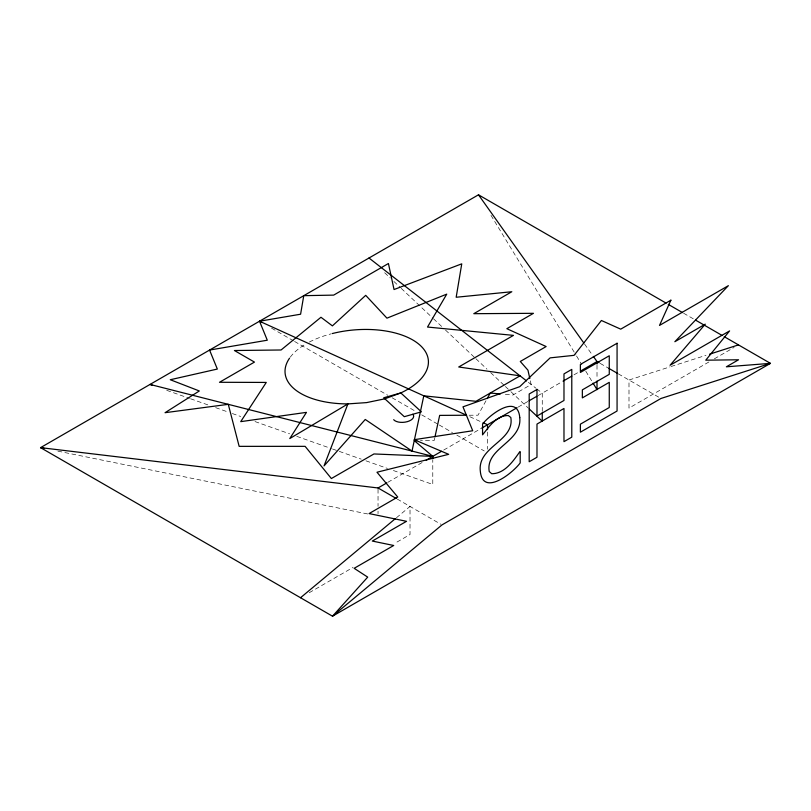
<?xml version="1.0" encoding="UTF-8"?>
<svg xmlns="http://www.w3.org/2000/svg" width="811" height="811" viewBox="0 0 811 811"><rect width="100%" height="100%" fill="white"/><g stroke="black" fill="none" stroke-linecap="round" stroke-linejoin="round"><path stroke-width="0.61" stroke-dasharray="4.05 3.04" d="M434.696 438.112L434.169 440.505L420.483 440.576M485.992 400.786L478.024 415.181L468.849 415.232M396.457 517.753L410.021 506.439L410.021 534.53L394.693 543.38M387.891 482.281L422.926 462.057M443.729 450.044L482.048 427.924M518.178 407.061L528.032 401.374M537.886 395.687L561.972 381.778M574.016 374.824L578.395 372.3M309.295 592.679L353.089 567.396M708.915 361.97L628.991 408.105L628.991 380.014L669.896 366.896M714.39 358.807L734.097 347.422M671.092 366.511L705.986 355.319M505.375 394.369L512.917 395.038L531.164 384.495L530.1 379.73M57.926 451.159L368.113 514.052M166.742 390.334L189.409 398.363M190.595 398.779L209.684 405.53M215.655 407.649L227.587 411.866M232.351 413.549L240.705 416.509M255.019 421.568L289.618 433.814M296.775 436.348L331.375 448.584M332.571 449.01L361.199 459.138M365.974 460.83L387.445 468.423M393.416 470.532L432.78 484.461L432.78 460.03M469.873 416.742L482.008 422.257M683.622 313.228L694.591 319.564M600.211 363.399L608.737 368.326M618.327 373.861L658.836 397.248M271.573 328.181L293.501 340.843M294.596 341.472L387.77 395.261M392.159 397.795L416.276 411.724M421.75 414.887L438.193 424.376M439.298 425.015L452.447 432.608M456.836 435.132L484.238 450.957M397.228 499.049L440.9 524.271M528.397 382.336L535.797 388.104M536.72 388.824L542.265 393.163L542.265 411.481M384.667 272.77L390.203 277.98M393.893 281.458L400.34 287.53M401.263 288.402L432.598 317.922M433.52 318.794L441.813 326.61M445.503 330.077L474.993 357.864M475.915 358.736L486.975 369.157M490.655 372.624L504.483 385.651M505.405 386.523L510.007 390.861M510.93 391.733L528.448 408.227M584.569 344.057L591.888 354.346M491 215.361L575.942 355.005M576.601 356.09L581.862 364.747M585.816 371.245L592.405 382.072M597.008 365.214L597.008 378.656M487.523 432.091L487.523 449.193M378.038 489.195L378.038 506.297M378.038 511.183L378.038 513.627M290.297 357.134A71.895 36.819 -5.1 0 1 305.149 344.391M309.346 342.049A71.895 36.819 -5.1 0 1 331.101 333.858"/><path stroke-width="1.22" d="M434.96 436.916L439.674 415.384L466.558 415.242L259.52 321.217L267.295 340.214L209.562 350.058L217.338 369.056L170.29 379.73L199.324 390.973L165.049 412.698L228.286 404.334L239.154 446.354L305.118 446.344L331.375 478.541L373.952 453.957L432.78 456.37L432.78 458.813M487.218 398.576L490.28 393.041L500.346 393.923M300.536 597.737L395.484 518.553M666.074 303.101L478.49 194.802L40.55 447.642L332.51 616.198L770.45 363.358L724.213 336.666M44.27 448.392L40.55 447.642L378.038 487.969L386.796 482.92M426.211 460.161L441.539 451.311M482.048 427.924L517.083 407.7M529.127 400.746L536.791 396.315M563.067 381.15L571.826 376.091M580.585 371.032L597.008 361.554L599.147 362.781M709.595 354.164L738.476 344.898M416.742 440.596L414.259 440.606L432.78 456.37L150.035 384.434L152.417 385.276M483.113 422.754L487.523 424.761L487.523 429.648M668.264 304.368L682.527 312.6M695.686 320.193L722.023 335.399M608.737 368.326L617.262 373.242M261.71 322.484L259.52 321.217L300.597 314.212L303.76 295.67L333.676 295.113L388.418 263.514L394.045 289.537L461.753 263.839L456.177 297.252L511.812 291.737L473.796 313.685L533.456 313.32L506.834 328.688L546.148 346.54L520.297 361.463L527.961 370.191L529.826 378.534M378.038 487.969L396.163 498.43M369.005 258.01L526.542 380.896M529.37 409.099L542.265 421.254L542.265 412.698M478.49 194.802L583.839 343.023M593.348 356.404L597.008 361.554L597.008 363.997M593.064 383.147L597.008 389.645L597.008 381.099M332.267 333.554A71.895 36.819 -5.1 0 1 419.469 344.705A71.895 36.819 -5.1 0 1 400.806 392.93L384.667 398.86L366.633 402.601L347.919 403.898L289.791 438.548L306.467 412.363L240.715 421.649L266.272 382.427L219.487 382.285L254.461 362.091L234.43 350.524L281.072 349.987L320.963 317.263L332.398 325.88L365.71 295.346L386.948 318.155L446.739 294.14L427.519 327.046L513.464 335.379L458.722 366.988L520.064 375.838L475.966 401.303L423.798 395.819L412.018 451.088L365.254 419.469L324.045 465.909L347.919 403.898A71.895 36.819 -5.1 0 1 289.547 358.168M412.84 414.269A10.431 5.342 -5.1 0 1 407.304 421.659A10.431 5.342 -5.1 0 1 393.67 419.692M519.77 417.584C522.274 442.238 485.171 447.804 489.226 471.536L491.709 473.715C504.351 473.898 513.14 461.317 519.648 451.92L520.196 451.605L520.196 462.888C513.069 472.854 482.251 497.528 480.274 470.694C477.801 446.283 514.873 441.042 510.808 417.483L508.294 415.536C496.575 415.354 489.104 426.728 482.565 434.828L482.565 424.052C489.803 414.664 517.671 393.223 519.77 417.584M670.9 300.182L659.515 325.414L728.379 285.665L674.853 341.715L705.266 324.157L670.068 365.274L729.596 330.908L705.752 360.196L738.537 359.78L726.372 366.805L770.45 363.358L660.965 398.475L441.995 524.899L332.51 616.198L367.707 577.128L354.164 568.318L393.7 545.489L372.31 541.059L406.524 521.311L369.086 513.576L397.735 497.031L376.983 472.235L448.665 454.332L414.208 439.694L472.722 430.753L462.98 406.838L519.729 386.685L550.132 357.874L574.066 355.34L601.397 320.487L620.719 329.154L670.9 300.182M536.983 389.483L529.188 393.994L529.188 461.753L536.983 457.242L536.983 424.072L563.98 408.48L563.98 441.66L571.785 437.149L571.785 369.39L563.98 373.901L563.98 400.472L536.983 416.063L536.983 389.483M617.07 343.256L580.382 364.433L580.382 372.442L609.264 355.765L609.264 374.337L582.349 389.868L582.349 397.887L609.264 382.346L609.264 407.507L580.382 424.183L580.382 432.192L617.07 411.015L617.07 343.256M400.806 392.93L383.725 397.765L404.294 416.692L421.385 411.846L400.806 392.93"/></g></svg>
